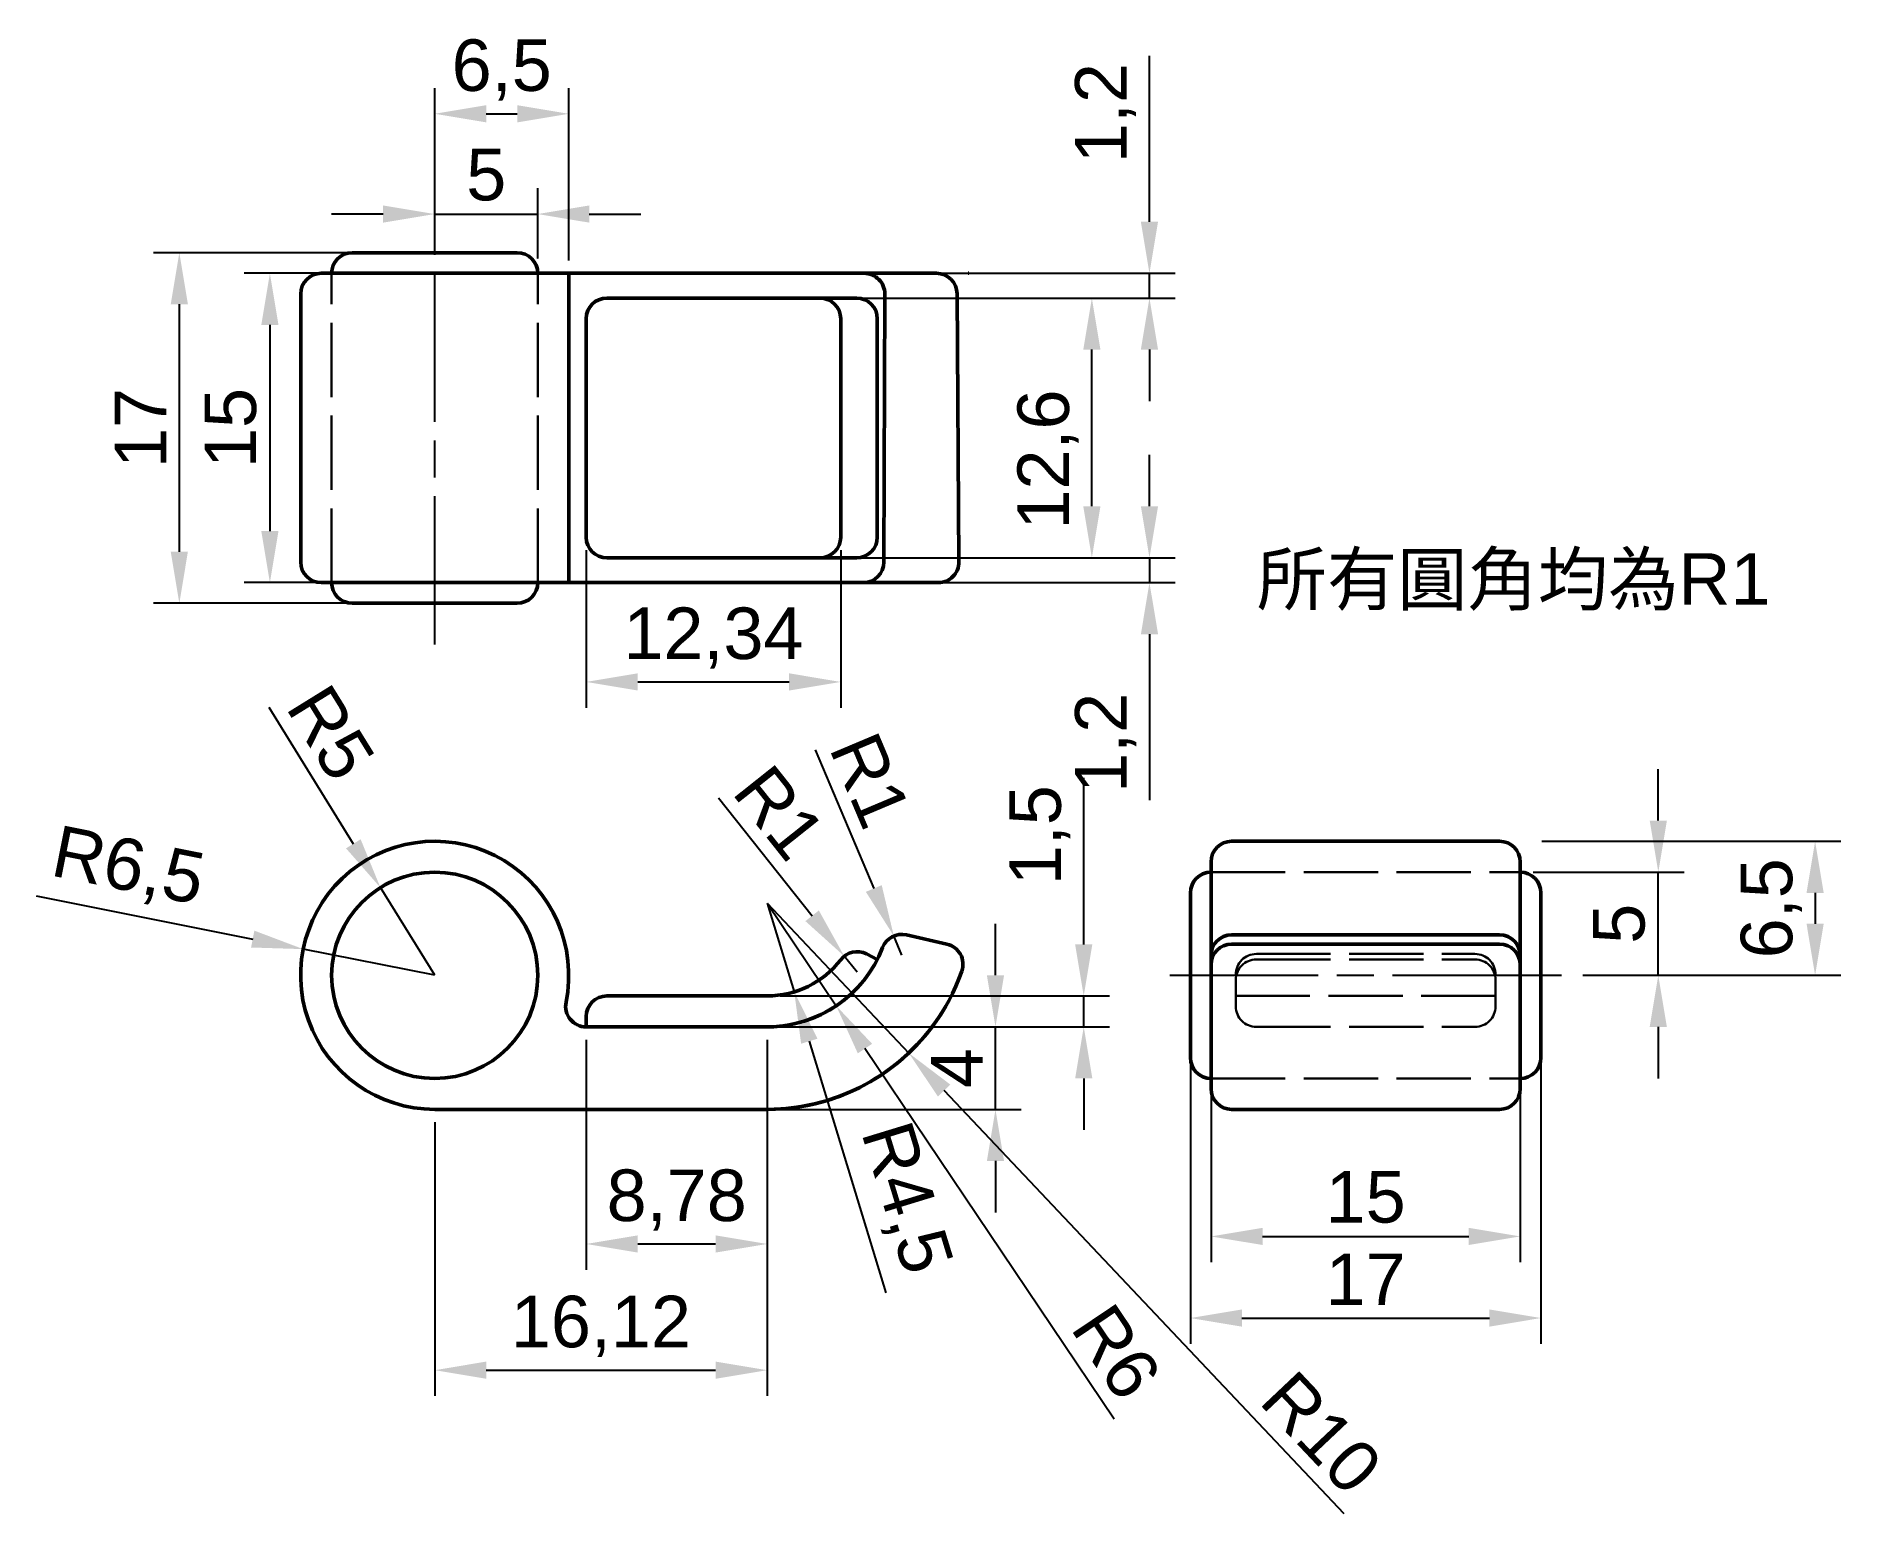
# Model space of a CAD drawing. Header units: millimetres. Extents: x 847.8 to 935.4, y 684.4 to 756.
import ezdxf

# ---------------------------------------------------------------- set-up
doc = ezdxf.new("R2010")
doc.units = ezdxf.units.MM
doc.header["$LTSCALE"] = 0.3
doc.linetypes.add('ACAD_ISO02W100', pattern=[15, 12, -3])
doc.linetypes.add('ACAD_ISO08W100', pattern=[36, 24, -3, 6, -3])
for name, color, linetype, lineweight in [('中心線', 1, 'ACAD_ISO08W100', 25), ('標註線', 7, 'Continuous', 20), ('輪廓線', 7, 'Continuous', 50), ('隱藏線', 3, 'ACAD_ISO02W100', 30)]:
    doc.layers.add(name, color=color, linetype=linetype, lineweight=lineweight)
doc.styles.get("Standard").update_dxf_attribs({"font": 'arial.ttf'})
doc.dimstyles.new('ISO-25', dxfattribs={"dimtxt": 2.5, "dimasz": 2.5, "dimexe": 1.25, "dimexo": 0.625, "dimtad": 1, "dimtxsty": 'Standard', "dimcen": 2.5, "dimadec": 0, "dimazin": 0, "dimtfac": 1, "dimtmove": 0, "dimatfit": 3, "dimfxl": 1, "dimarcsym": 0})

# ---------------------------------------------------------------- blocks, each defined once
blk = doc.blocks.new('*D1')
at = {"layer": 'Defpoints', "color": 0, "transparency": 16777216}
for p in [(867.16, 745.513), (854.774, 728.513), (867.16, 728.513)]:
    blk.add_point(p, dxfattribs=at)
at = {"layer": '標註線', "color": 0, "lineweight": -2, "transparency": 16777216}
for p, q in [((866.535, 745.513), (853.524, 745.513)), ((854.774, 743.013), (854.774, 731.013)), ((866.535, 728.513), (853.524, 728.513))]:
    blk.add_line(p, q, dxfattribs=at)
at = {"layer": '標註線', "color": 0, "transparency": 16777216}
for points in [[(854.357, 743.013), (855.19, 743.013), (854.774, 745.513)], [(854.357, 731.013), (855.19, 731.013), (854.774, 728.513)]]:
    blk.add_solid(points, dxfattribs=at)
at = {"layer": '標註線', "color": 0, "transparency": 16777216, "insert": (852.894, 737.013), "char_height": 2.5, "attachment_point": 5, "rotation": 90}
blk.add_mtext('17', dxfattribs=at)
blk = doc.blocks.new('*D2')
at = {"layer": 'Defpoints', "color": 0, "transparency": 16777216}
for p in [(867.16, 744.513), (859.166, 729.513), (867.16, 729.513)]:
    blk.add_point(p, dxfattribs=at)
at = {"layer": '標註線', "color": 0, "lineweight": -2, "transparency": 16777216}
for p, q in [((866.535, 744.513), (857.916, 744.513)), ((859.166, 742.013), (859.166, 732.013)), ((866.535, 729.513), (857.916, 729.513))]:
    blk.add_line(p, q, dxfattribs=at)
at = {"layer": '標註線', "color": 0, "transparency": 16777216}
for points in [[(858.749, 742.013), (859.583, 742.013), (859.166, 744.513)], [(858.749, 732.013), (859.583, 732.013), (859.166, 729.513)]]:
    blk.add_solid(points, dxfattribs=at)
at = {"layer": '標註線', "color": 0, "transparency": 16777216, "insert": (857.265, 737.013), "char_height": 2.5, "attachment_point": 5, "rotation": 90}
blk.add_mtext('15', dxfattribs=at)
blk = doc.blocks.new('*D3')
at = {"layer": 'Defpoints', "color": 0, "transparency": 16777216}
for p in [(883.285, 709.47), (898.64, 709.47), (883.285, 707.97)]:
    blk.add_point(p, dxfattribs=at)
at = {"layer": '標註線', "color": 0, "lineweight": -2, "transparency": 16777216}
for p, q in [((898.64, 711.97), (898.64, 720.055)), ((883.91, 709.47), (899.89, 709.47)), ((898.64, 707.97), (898.64, 709.47)), ((883.91, 707.97), (899.89, 707.97)), ((898.64, 705.47), (898.64, 702.97))]:
    blk.add_line(p, q, dxfattribs=at)
at = {"layer": '標註線', "color": 0, "transparency": 16777216}
for points in [[(898.223, 711.97), (899.057, 711.97), (898.64, 709.47)], [(898.223, 705.47), (899.057, 705.47), (898.64, 707.97)]]:
    blk.add_solid(points, dxfattribs=at)
at = {"layer": '標註線', "color": 0, "transparency": 16777216, "insert": (896.513, 717.262), "char_height": 2.5, "attachment_point": 5, "rotation": 90}
blk.add_mtext('1,5', dxfattribs=at)
blk = doc.blocks.new('*D4')
at = {"layer": 'Defpoints', "color": 0, "transparency": 16777216}
for p in [(883.285, 707.97), (894.359, 707.97), (883.285, 703.97)]:
    blk.add_point(p, dxfattribs=at)
at = {"layer": '標註線', "color": 0, "lineweight": -2, "transparency": 16777216}
for p, q in [((894.359, 710.47), (894.359, 712.97)), ((883.91, 707.97), (895.609, 707.97)), ((894.359, 703.97), (894.359, 707.97)), ((883.91, 703.97), (895.609, 703.97)), ((894.359, 701.47), (894.359, 698.97))]:
    blk.add_line(p, q, dxfattribs=at)
at = {"layer": '標註線', "color": 0, "transparency": 16777216}
for points in [[(893.942, 710.47), (894.775, 710.47), (894.359, 707.97)], [(893.942, 701.47), (894.775, 701.47), (894.359, 703.97)]]:
    blk.add_solid(points, dxfattribs=at)
at = {"layer": '標註線', "color": 0, "transparency": 16777216, "insert": (892.484, 705.97), "char_height": 2.5, "attachment_point": 5, "rotation": 90}
blk.add_mtext('4', dxfattribs=at)
blk = doc.blocks.new('*D5')
at = {"layer": 'Defpoints', "color": 0, "transparency": 16777216}
for p in [(887.023, 711.4), (887.645, 710.618)]:
    blk.add_point(p, dxfattribs=at)
at = {"layer": '標註線', "color": 0, "lineweight": -2, "transparency": 16777216}
for p, q in [((880.924, 719.07), (885.467, 713.357)), ((887.645, 710.618), (887.023, 711.4))]:
    blk.add_line(p, q, dxfattribs=at)
at = {"layer": '標註線', "color": 0, "transparency": 16777216}
blk.add_solid([(885.793, 713.617), (885.14, 713.098), (887.023, 711.4)], dxfattribs=at)
at = {"layer": '標註線', "color": 0, "transparency": 16777216, "insert": (883.889, 718.362), "char_height": 2.5, "attachment_point": 5, "rotation": 308.49044}
blk.add_mtext('R1', dxfattribs=at)
blk = doc.blocks.new('*D6')
at = {"layer": 'Defpoints', "color": 0, "transparency": 16777216}
for p in [(889.429, 712.377), (889.817, 711.455)]:
    blk.add_point(p, dxfattribs=at)
at = {"layer": '標註線', "color": 0, "lineweight": -2, "transparency": 16777216}
for p, q in [((885.621, 721.405), (888.457, 714.68)), ((889.817, 711.455), (889.429, 712.377))]:
    blk.add_line(p, q, dxfattribs=at)
at = {"layer": '標註線', "color": 0, "transparency": 16777216}
blk.add_solid([(888.841, 714.842), (888.073, 714.518), (889.429, 712.377)], dxfattribs=at)
at = {"layer": '標註線', "color": 0, "transparency": 16777216, "insert": (888.286, 719.925), "char_height": 2.5, "attachment_point": 5, "rotation": 292.86801}
blk.add_mtext('R1', dxfattribs=at)
blk = doc.blocks.new('*D7')
at = {"layer": 'Defpoints', "color": 0, "transparency": 16777216}
for p in [(874.509, 731.715), (886.852, 731.715), (886.852, 724.698)]:
    blk.add_point(p, dxfattribs=at)
at = {"layer": '標註線', "color": 0, "lineweight": -2, "transparency": 16777216}
for p, q in [((874.509, 731.09), (874.509, 723.448)), ((886.852, 731.09), (886.852, 723.448)), ((877.009, 724.698), (884.352, 724.698))]:
    blk.add_line(p, q, dxfattribs=at)
at = {"layer": '標註線', "color": 0, "transparency": 16777216}
for points in [[(877.009, 725.115), (877.009, 724.281), (874.509, 724.698)], [(884.352, 725.115), (884.352, 724.281), (886.852, 724.698)]]:
    blk.add_solid(points, dxfattribs=at)
at = {"layer": '標註線', "color": 0, "transparency": 16777216, "insert": (880.68, 726.825), "char_height": 2.5, "attachment_point": 5}
blk.add_mtext('12,34', dxfattribs=at)
blk = doc.blocks.new('*D8')
at = {"layer": 'Defpoints', "color": 0, "transparency": 16777216}
for p in [(885.852, 743.313), (899.034, 743.313), (885.852, 730.715)]:
    blk.add_point(p, dxfattribs=at)
at = {"layer": '標註線', "color": 0, "lineweight": -2, "transparency": 16777216}
for p, q in [((886.477, 743.313), (900.284, 743.313)), ((899.034, 733.215), (899.034, 740.813)), ((886.477, 730.715), (900.284, 730.715))]:
    blk.add_line(p, q, dxfattribs=at)
at = {"layer": '標註線', "color": 0, "transparency": 16777216}
for points in [[(898.617, 740.813), (899.45, 740.813), (899.034, 743.313)], [(898.617, 733.215), (899.45, 733.215), (899.034, 730.715)]]:
    blk.add_solid(points, dxfattribs=at)
at = {"layer": '標註線', "color": 0, "transparency": 16777216, "insert": (896.906, 735.482), "char_height": 2.5, "attachment_point": 5, "rotation": 90}
blk.add_mtext('12,6', dxfattribs=at)
blk = doc.blocks.new('*D9')
at = {"layer": 'Defpoints', "color": 0, "transparency": 16777216}
for p in [(881.568, 744.513), (901.827, 744.513), (881.568, 743.313)]:
    blk.add_point(p, dxfattribs=at)
at = {"layer": '標註線', "color": 0, "lineweight": -2, "transparency": 16777216}
for p, q in [((901.827, 747.013), (901.827, 755.053)), ((882.193, 744.513), (903.077, 744.513)), ((901.827, 743.313), (901.827, 744.513)), ((882.193, 743.313), (903.077, 743.313)), ((901.827, 740.813), (901.827, 738.313))]:
    blk.add_line(p, q, dxfattribs=at)
at = {"layer": '標註線', "color": 0, "transparency": 16777216}
for points in [[(901.41, 747.013), (902.243, 747.013), (901.827, 744.513)], [(901.41, 740.813), (902.243, 740.813), (901.827, 743.313)]]:
    blk.add_solid(points, dxfattribs=at)
at = {"layer": '標註線', "color": 0, "transparency": 16777216, "insert": (899.699, 752.283), "char_height": 2.5, "attachment_point": 5, "rotation": 90}
blk.add_mtext('1,2', dxfattribs=at)
blk = doc.blocks.new('*D10')
at = {"layer": 'Defpoints', "color": 0, "transparency": 16777216}
for p in [(881.568, 730.715), (881.568, 729.513), (901.828, 729.513)]:
    blk.add_point(p, dxfattribs=at)
at = {"layer": '標註線', "color": 0, "lineweight": -2, "transparency": 16777216}
for p, q in [((901.828, 733.215), (901.828, 735.715)), ((882.193, 730.715), (903.078, 730.715)), ((901.828, 730.715), (901.828, 729.513)), ((882.193, 729.513), (903.078, 729.513)), ((901.828, 727.013), (901.828, 718.972))]:
    blk.add_line(p, q, dxfattribs=at)
at = {"layer": '標註線', "color": 0, "transparency": 16777216}
for points in [[(901.412, 733.215), (902.245, 733.215), (901.828, 730.715)], [(901.412, 727.013), (902.245, 727.013), (901.828, 729.513)]]:
    blk.add_solid(points, dxfattribs=at)
at = {"layer": '標註線', "color": 0, "transparency": 16777216, "insert": (899.701, 721.742), "char_height": 2.5, "attachment_point": 5, "rotation": 90}
blk.add_mtext('1,2', dxfattribs=at)
blk = doc.blocks.new('*D11')
at = {"layer": 'Defpoints', "color": 0, "transparency": 16777216}
for p in [(872.16, 747.387), (867.16, 745.78), (872.16, 744.607)]:
    blk.add_point(p, dxfattribs=at)
at = {"layer": '標註線', "color": 0, "lineweight": -2, "transparency": 16777216}
for p, q in [((867.16, 746.405), (867.16, 748.637)), ((872.16, 745.232), (872.16, 748.637)), ((864.66, 747.387), (862.16, 747.387)), ((867.16, 747.387), (872.16, 747.387)), ((874.66, 747.387), (877.16, 747.387))]:
    blk.add_line(p, q, dxfattribs=at)
at = {"layer": '標註線', "color": 0, "transparency": 16777216}
for points in [[(864.66, 747.804), (864.66, 746.971), (867.16, 747.387)], [(874.66, 747.804), (874.66, 746.971), (872.16, 747.387)]]:
    blk.add_solid(points, dxfattribs=at)
at = {"layer": '標註線', "color": 0, "transparency": 16777216, "insert": (869.66, 749.284), "char_height": 2.5, "attachment_point": 5}
blk.add_mtext('5', dxfattribs=at)
blk = doc.blocks.new('*D12')
at = {"layer": 'Defpoints', "color": 0, "transparency": 16777216}
for p in [(873.66, 752.249), (867.16, 746.561), (873.66, 744.513)]:
    blk.add_point(p, dxfattribs=at)
at = {"layer": '標註線', "color": 0, "lineweight": -2, "transparency": 16777216}
for p, q in [((867.16, 747.186), (867.16, 753.499)), ((873.66, 745.138), (873.66, 753.499)), ((869.66, 752.249), (871.16, 752.249))]:
    blk.add_line(p, q, dxfattribs=at)
at = {"layer": '標註線', "color": 0, "transparency": 16777216}
for points in [[(869.66, 752.666), (869.66, 751.832), (867.16, 752.249)], [(871.16, 752.666), (871.16, 751.832), (873.66, 752.249)]]:
    blk.add_solid(points, dxfattribs=at)
at = {"layer": '標註線', "color": 0, "transparency": 16777216, "insert": (870.41, 754.376), "char_height": 2.5, "attachment_point": 5}
blk.add_mtext('6,5', dxfattribs=at)
blk = doc.blocks.new('*D13')
at = {"layer": 'Defpoints', "color": 0, "transparency": 16777216}
for p in [(919.813, 715.47), (926.507, 715.47), (922.221, 710.47)]:
    blk.add_point(p, dxfattribs=at)
at = {"layer": '標註線', "color": 0, "lineweight": -2, "transparency": 16777216}
for p, q in [((926.507, 717.97), (926.507, 720.47)), ((920.438, 715.47), (927.757, 715.47)), ((926.507, 710.47), (926.507, 715.47)), ((922.846, 710.47), (927.757, 710.47)), ((926.507, 707.97), (926.507, 705.47))]:
    blk.add_line(p, q, dxfattribs=at)
at = {"layer": '標註線', "color": 0, "transparency": 16777216}
for points in [[(926.091, 717.97), (926.924, 717.97), (926.507, 715.47)], [(926.091, 707.97), (926.924, 707.97), (926.507, 710.47)]]:
    blk.add_solid(points, dxfattribs=at)
at = {"layer": '標註線', "color": 0, "transparency": 16777216, "insert": (924.611, 712.97), "char_height": 2.5, "attachment_point": 5, "rotation": 90}
blk.add_mtext('5', dxfattribs=at)
blk = doc.blocks.new('*D14')
at = {"layer": 'Defpoints', "color": 0, "transparency": 16777216}
for p in [(920.239, 716.97), (923.295, 710.47), (934.114, 710.47)]:
    blk.add_point(p, dxfattribs=at)
at = {"layer": '標註線', "color": 0, "lineweight": -2, "transparency": 16777216}
for p, q in [((920.864, 716.97), (935.364, 716.97)), ((934.114, 714.47), (934.114, 712.97)), ((923.92, 710.47), (935.364, 710.47))]:
    blk.add_line(p, q, dxfattribs=at)
at = {"layer": '標註線', "color": 0, "transparency": 16777216}
for points in [[(933.698, 714.47), (934.531, 714.47), (934.114, 716.97)], [(933.698, 712.97), (934.531, 712.97), (934.114, 710.47)]]:
    blk.add_solid(points, dxfattribs=at)
at = {"layer": '標註線', "color": 0, "transparency": 16777216, "insert": (931.987, 713.72), "char_height": 2.5, "attachment_point": 5, "rotation": 90}
blk.add_mtext('6,5', dxfattribs=at)
blk = doc.blocks.new('*D15')
at = {"layer": 'Defpoints', "color": 0, "transparency": 16777216}
for p in [(903.813, 710.47), (920.813, 710.47), (920.813, 693.85)]:
    blk.add_point(p, dxfattribs=at)
at = {"layer": '標註線', "color": 0, "lineweight": -2, "transparency": 16777216}
for p, q in [((903.813, 709.845), (903.813, 692.6)), ((920.813, 709.845), (920.813, 692.6)), ((906.313, 693.85), (918.313, 693.85))]:
    blk.add_line(p, q, dxfattribs=at)
at = {"layer": '標註線', "color": 0, "transparency": 16777216}
for points in [[(906.313, 694.266), (906.313, 693.433), (903.813, 693.85)], [(918.313, 694.266), (918.313, 693.433), (920.813, 693.85)]]:
    blk.add_solid(points, dxfattribs=at)
at = {"layer": '標註線', "color": 0, "transparency": 16777216, "insert": (912.313, 695.73), "char_height": 2.5, "attachment_point": 5}
blk.add_mtext('17', dxfattribs=at)
blk = doc.blocks.new('*D16')
at = {"layer": 'Defpoints', "color": 0, "transparency": 16777216}
for p in [(904.813, 710.47), (919.813, 710.47), (919.813, 697.808)]:
    blk.add_point(p, dxfattribs=at)
at = {"layer": '標註線', "color": 0, "lineweight": -2, "transparency": 16777216}
for p, q in [((904.813, 709.845), (904.813, 696.558)), ((919.813, 709.845), (919.813, 696.558)), ((907.313, 697.808), (917.313, 697.808))]:
    blk.add_line(p, q, dxfattribs=at)
at = {"layer": '標註線', "color": 0, "transparency": 16777216}
for points in [[(907.313, 698.225), (907.313, 697.392), (904.813, 697.808)], [(917.313, 698.225), (917.313, 697.392), (919.813, 697.808)]]:
    blk.add_solid(points, dxfattribs=at)
at = {"layer": '標註線', "color": 0, "transparency": 16777216, "insert": (912.313, 699.71), "char_height": 2.5, "attachment_point": 5}
blk.add_mtext('15', dxfattribs=at)
blk = doc.blocks.new('*D17')
at = {"layer": 'Defpoints', "color": 0, "transparency": 16777216}
for p in [(883.285, 713.97), (884.6, 709.667)]:
    blk.add_point(p, dxfattribs=at)
at = {"layer": '標註線', "color": 0, "lineweight": -2, "transparency": 16777216}
for p, q in [((883.285, 713.97), (884.6, 709.667)), ((889.06, 695.078), (885.331, 707.276))]:
    blk.add_line(p, q, dxfattribs=at)
at = {"layer": '標註線', "color": 0, "transparency": 16777216}
blk.add_solid([(885.729, 707.398), (884.932, 707.154), (884.6, 709.667)], dxfattribs=at)
at = {"layer": '標註線', "color": 0, "transparency": 16777216, "insert": (889.889, 699.626), "char_height": 2.5, "attachment_point": 5, "rotation": 286.9976}
blk.add_mtext('R4,5', dxfattribs=at)
blk = doc.blocks.new('*D18')
at = {"layer": 'Defpoints', "color": 0, "transparency": 16777216}
for p in [(883.285, 713.97), (886.634, 708.992)]:
    blk.add_point(p, dxfattribs=at)
at = {"layer": '標註線', "color": 0, "lineweight": -2, "transparency": 16777216}
for p, q in [((883.285, 713.97), (886.634, 708.992)), ((900.114, 688.953), (888.029, 706.917))]:
    blk.add_line(p, q, dxfattribs=at)
at = {"layer": '標註線', "color": 0, "transparency": 16777216}
blk.add_solid([(888.375, 707.15), (887.683, 706.685), (886.634, 708.992)], dxfattribs=at)
at = {"layer": '標註線', "color": 0, "transparency": 16777216, "insert": (900.218, 692.205), "char_height": 2.5, "attachment_point": 5, "rotation": 303.92917}
blk.add_mtext('R6', dxfattribs=at)
blk = doc.blocks.new('*D19')
at = {"layer": 'Defpoints', "color": 0, "transparency": 16777216}
for p in [(883.285, 713.97), (890.152, 706.701)]:
    blk.add_point(p, dxfattribs=at)
at = {"layer": '標註線', "color": 0, "lineweight": -2, "transparency": 16777216}
for p, q in [((883.285, 713.97), (890.152, 706.701)), ((911.265, 684.352), (891.869, 704.884))]:
    blk.add_line(p, q, dxfattribs=at)
at = {"layer": '標註線', "color": 0, "transparency": 16777216}
blk.add_solid([(892.172, 705.17), (891.566, 704.597), (890.152, 706.701)], dxfattribs=at)
at = {"layer": '標註線', "color": 0, "transparency": 16777216, "insert": (910.17, 688.28), "char_height": 2.5, "attachment_point": 5, "rotation": 313.37226}
blk.add_mtext('R10', dxfattribs=at)
blk = doc.blocks.new('*D20')
at = {"layer": 'Defpoints', "color": 0, "transparency": 16777216}
for p in [(867.16, 703.97), (883.285, 703.97), (883.285, 691.321)]:
    blk.add_point(p, dxfattribs=at)
at = {"layer": '標註線', "color": 0, "lineweight": -2, "transparency": 16777216}
for p, q in [((867.16, 703.345), (867.16, 690.071)), ((883.285, 703.345), (883.285, 690.071)), ((869.66, 691.321), (880.785, 691.321))]:
    blk.add_line(p, q, dxfattribs=at)
at = {"layer": '標註線', "color": 0, "transparency": 16777216}
for points in [[(869.66, 691.738), (869.66, 690.905), (867.16, 691.321)], [(880.785, 691.738), (880.785, 690.905), (883.285, 691.321)]]:
    blk.add_solid(points, dxfattribs=at)
at = {"layer": '標註線', "color": 0, "transparency": 16777216, "insert": (875.222, 693.449), "char_height": 2.5, "attachment_point": 5}
blk.add_mtext('16,12', dxfattribs=at)
blk = doc.blocks.new('*D21')
at = {"layer": 'Defpoints', "color": 0, "transparency": 16777216}
for p in [(874.509, 707.97), (883.285, 707.97), (883.285, 697.443)]:
    blk.add_point(p, dxfattribs=at)
at = {"layer": '標註線', "color": 0, "lineweight": -2, "transparency": 16777216}
for p, q in [((874.509, 707.345), (874.509, 696.193)), ((883.285, 707.345), (883.285, 696.193)), ((877.009, 697.443), (880.785, 697.443))]:
    blk.add_line(p, q, dxfattribs=at)
at = {"layer": '標註線', "color": 0, "transparency": 16777216}
for points in [[(877.009, 697.859), (877.009, 697.026), (874.509, 697.443)], [(880.785, 697.859), (880.785, 697.026), (883.285, 697.443)]]:
    blk.add_solid(points, dxfattribs=at)
at = {"layer": '標註線', "color": 0, "transparency": 16777216, "insert": (878.897, 699.57), "char_height": 2.5, "attachment_point": 5}
blk.add_mtext('8,78', dxfattribs=at)
blk = doc.blocks.new('*D22')
at = {"layer": 'Defpoints', "color": 0, "transparency": 16777216}
for p in [(864.529, 714.722), (867.16, 710.47)]:
    blk.add_point(p, dxfattribs=at)
at = {"layer": '標註線', "color": 0, "lineweight": -2, "transparency": 16777216}
for p, q in [((859.109, 723.48), (863.213, 716.847)), ((867.16, 710.47), (864.529, 714.722))]:
    blk.add_line(p, q, dxfattribs=at)
at = {"layer": '標註線', "color": 0, "transparency": 16777216}
blk.add_solid([(863.568, 717.067), (862.859, 716.628), (864.529, 714.722)], dxfattribs=at)
at = {"layer": '標註線', "color": 0, "transparency": 16777216, "insert": (862.116, 722.225), "char_height": 2.5, "attachment_point": 5, "rotation": 301.75159}
blk.add_mtext('R5', dxfattribs=at)
blk = doc.blocks.new('*D23')
at = {"layer": 'Defpoints', "color": 0, "transparency": 16777216}
for p in [(860.785, 711.74), (867.16, 710.47)]:
    blk.add_point(p, dxfattribs=at)
at = {"layer": '標註線', "color": 0, "lineweight": -2, "transparency": 16777216}
for p, q in [((847.827, 714.32), (858.333, 712.228)), ((867.16, 710.47), (860.785, 711.74))]:
    blk.add_line(p, q, dxfattribs=at)
at = {"layer": '標註線', "color": 0, "transparency": 16777216}
blk.add_solid([(858.415, 712.636), (858.252, 711.819), (860.785, 711.74)], dxfattribs=at)
at = {"layer": '標註線', "color": 0, "transparency": 16777216, "insert": (852.27, 715.605), "char_height": 2.5, "attachment_point": 5, "rotation": 348.7367}
blk.add_mtext('R6,5', dxfattribs=at)

msp = doc.modelspace()

# ---------------------------------------------------------------- linework, layer by layer
at = {"layer": '中心線'}
for p, q in [((867.16, 726.513), (867.16, 747.513)), ((902.813, 710.47), (919.813, 710.47)), ((919.813, 710.47), (921.813, 710.47))]:
    msp.add_line(p, q, dxfattribs=at)
at = {"layer": '輪廓線'}
for p, q in [((863.16, 745.513), (871.16, 745.513)), ((872.16, 745.22), (872.16, 745.22)), ((861.66, 744.513), (888.993, 744.513)), ((862.16, 744.513), (862.16, 744.513)), ((873.66, 729.513), (873.66, 744.513)), ((888.993, 744.513), (891.493, 744.515)), ((893.06, 744.513), (893.035, 744.513)), ((860.66, 730.513), (860.66, 743.513)), ((875.509, 743.313), (887.627, 743.313)), ((888.948, 730.509), (888.993, 743.509)), ((892.586, 730.52), (892.493, 743.522)), ((874.509, 731.715), (874.509, 742.313)), ((886.852, 731.715), (886.852, 742.313)), ((888.627, 731.715), (888.627, 742.313)), ((887.627, 730.715), (875.509, 730.715)), ((888.993, 729.513), (861.66, 729.513)), ((862.16, 729.513), (862.16, 729.513)), ((872.16, 729.513), (872.16, 729.513)), ((891.586, 729.513), (888.993, 729.513)), ((863.16, 728.513), (871.16, 728.513)), ((905.813, 716.97), (918.813, 716.97)), ((904.813, 715.97), (904.813, 711.43)), ((919.813, 715.97), (919.813, 711.43)), ((919.813, 715.47), (919.813, 715.47)), ((903.813, 706.47), (903.813, 714.47)), ((920.813, 706.47), (920.813, 714.47)), ((890.04, 712.43), (892.005, 711.982)), ((905.813, 712.43), (918.813, 712.43)), ((905.813, 711.982), (918.813, 711.982)), ((888.1, 711.508), (888.627, 711.239)), ((904.813, 710.982), (904.813, 711.43)), ((904.813, 704.97), (904.813, 710.982)), ((919.813, 710.982), (919.813, 711.43)), ((919.813, 710.982), (919.813, 704.97)), ((875.509, 709.47), (883.285, 709.47)), ((874.509, 708.47), (874.509, 707.97)), ((874.509, 707.97), (874.509, 708.47)), ((874.509, 707.97), (883.285, 707.97)), ((919.813, 705.47), (919.813, 705.47)), ((867.16, 703.97), (883.285, 703.97)), ((918.813, 703.97), (905.813, 703.97))]:
    msp.add_line(p, q, dxfattribs=at)
msp.add_circle((867.16, 710.47), 5, dxfattribs=at)
for centre, radius, start, end in [((863.16, 744.513), 1, 90, 180), ((871.16, 744.513), 1, 0, 90), ((861.66, 743.513), 1, 90, 180), ((887.993, 743.513), 1, 359.80351, 90), ((888.993, 743.513), 1, 89.80351, 90), ((891.494, 743.515), 1, 0.40779, 90.04983), ((875.509, 742.313), 1, 90, 180), ((885.852, 742.313), 1, 0, 90), ((887.627, 742.313), 1, 0, 90), ((875.509, 731.715), 1, 180, 270), ((885.852, 731.715), 1, 270, 0), ((887.627, 731.715), 1, 270, 0), ((861.66, 730.513), 1, 180, 270), ((887.948, 730.513), 1, 270, 359.80351), ((891.586, 730.513), 1, 270, 0.40779), ((863.16, 729.513), 1, 180, 270), ((871.16, 729.513), 1, 270, 0), ((867.16, 710.47), 6.5, 348.46304, 270), ((905.813, 715.97), 1, 90, 180), ((918.813, 715.97), 1, 360, 90), ((904.813, 714.47), 1, 90, 180), ((919.813, 714.47), 1, 0, 90), ((883.285, 713.97), 6, 270, 338.9472), ((889.817, 711.455), 1, 77.16041, 158.9472), ((891.783, 711.007), 1, 340.78104, 77.16041), ((905.813, 711.43), 1, 90, 180), ((905.813, 710.982), 1, 90, 180), ((918.813, 711.43), 1, 0, 90), ((918.813, 710.982), 1, 360, 90), ((883.285, 713.97), 4.5, 270, 322.44709), ((887.645, 710.618), 1, 62.92277, 142.44709), ((883.285, 713.97), 10, 270, 340.78104), ((883.285, 713.97), 6, 270, 319.9948), ((874.509, 708.97), 1, 168.46304, 270), ((875.509, 708.47), 1, 90, 180), ((883.285, 713.97), 10, 270, 330), ((904.813, 706.47), 1, 180, 270), ((919.813, 706.47), 1, 270, 0), ((905.813, 704.97), 1, 180, 270), ((918.813, 704.97), 1, 270, 360)]:
    msp.add_arc(centre, radius, start, end, dxfattribs=at)
at = {"layer": '隱藏線'}
for p, q in [((862.16, 729.513), (862.16, 744.513)), ((872.16, 729.513), (872.16, 744.513)), ((904.813, 715.47), (919.813, 715.47)), ((907.013, 711.508), (917.613, 711.508)), ((907.013, 711.239), (917.613, 711.239)), ((906.013, 708.97), (906.013, 710.239)), ((918.613, 710.239), (918.613, 708.97)), ((906.013, 709.47), (918.613, 709.47)), ((907.013, 707.97), (917.613, 707.97)), ((904.813, 705.47), (919.813, 705.47))]:
    msp.add_line(p, q, dxfattribs=at)
for centre, start, end in [((907.013, 710.508), 90, 180), ((907.013, 710.239), 90, 180), ((917.613, 710.508), 0, 90), ((917.613, 710.239), 0, 90), ((907.013, 708.97), 180, 270), ((917.613, 708.97), 270, 0)]:
    msp.add_arc(centre, 1, start, end, dxfattribs=at)

# ---------------------------------------------------------------- texts
at = {"layer": '輪廓線', "insert": (907.026, 730.941), "char_height": 2.5, "attachment_point": 1}
msp.add_mtext_dynamic_manual_height_columns('{\\fPMingLiU|b0|i0|c136|p18;所有圓角均為}R1', width=28.18055, gutter_width=12.5, heights=[0], dxfattribs=at)

# ---------------------------------------------------------------- dimensions: what is measured, and where the dimension line sits
at = {"layer": '標註線'}
for base, p1, p2, picture, middle in [((873.66, 752.249), (867.16, 746.561), (873.66, 744.513), '*D12', (870.41, 754.376)), ((872.16, 747.387), (867.16, 745.78), (872.16, 744.607), '*D11', (869.66, 749.284)), ((886.852, 724.698), (874.509, 731.715), (886.852, 731.715), '*D7', (880.68, 726.825))]:
    dim = msp.add_linear_dim(base=base, p1=p1, p2=p2, dimstyle='ISO-25', dxfattribs=at)
    dim.commit()
    dim.dimension.update_dxf_attribs({"geometry": picture, "text_midpoint": middle})
for base, p1, p2, picture, middle in [((901.827, 744.513), (881.568, 743.313), (881.568, 744.513), '*D9', (899.699, 752.283)), ((854.774, 728.513), (867.16, 745.513), (867.16, 728.513), '*D1', (852.894, 737.013)), ((859.166, 729.513), (867.16, 744.513), (867.16, 729.513), '*D2', (857.265, 737.013)), ((901.828, 729.513), (881.568, 730.715), (881.568, 729.513), '*D10', (899.701, 721.742)), ((926.507, 715.47), (922.221, 710.47), (919.813, 715.47), '*D13', (924.611, 712.97)), ((934.114, 710.47), (920.239, 716.97), (923.295, 710.47), '*D14', (931.987, 713.72)), ((894.359, 707.97), (883.285, 703.97), (883.285, 707.97), '*D4', (892.484, 705.97))]:
    dim = msp.add_linear_dim(base=base, p1=p1, p2=p2, angle=90, dimstyle='ISO-25', dxfattribs=at)
    dim.commit()
    dim.dimension.update_dxf_attribs({"geometry": picture, "text_midpoint": middle})
for base, p1, p2, picture, middle in [((899.034, 743.313), (885.852, 730.715), (885.852, 743.313), '*D8', (899.034, 735.482)), ((898.64, 709.47), (883.285, 707.97), (883.285, 709.47), '*D3', (898.64, 717.262))]:
    dim = msp.add_linear_dim(base=base, p1=p1, p2=p2, angle=90, dimstyle='ISO-25', dxfattribs=at)
    dim.commit()
    dim.dimension.update_dxf_attribs({"geometry": picture, "text_midpoint": middle, "dimtype": 160})
for center, mpoint, picture, middle in [((867.16, 710.47), (864.529, 714.722), '*D22', (862.116, 722.225)), ((889.817, 711.455), (889.429, 712.377), '*D6', (888.286, 719.925)), ((887.645, 710.618), (887.023, 711.4), '*D5', (883.889, 718.362)), ((867.16, 710.47), (860.785, 711.74), '*D23', (852.27, 715.605))]:
    dim = msp.add_radius_dim(center=center, mpoint=mpoint, dimstyle='ISO-25', dxfattribs=at)
    dim.commit()
    dim.dimension.update_dxf_attribs({"geometry": picture, "text_midpoint": middle})
for mpoint, picture, middle in [((884.6, 709.667), '*D17', (887.859, 699.005)), ((886.634, 708.992), '*D18', (898.64, 691.144)), ((890.152, 706.701), '*D19', (908.788, 686.975))]:
    dim = msp.add_radius_dim(center=(883.285, 713.97), mpoint=mpoint, dimstyle='ISO-25', dxfattribs=at)
    dim.commit()
    dim.dimension.update_dxf_attribs({"geometry": picture, "text_midpoint": middle, "dimtype": 164})
for base, p1, p2, picture, middle in [((920.813, 693.85), (903.813, 710.47), (920.813, 710.47), '*D15', (912.313, 693.85)), ((919.813, 697.808), (904.813, 710.47), (919.813, 710.47), '*D16', (912.313, 697.808)), ((883.285, 697.443), (874.509, 707.97), (883.285, 707.97), '*D21', (878.897, 697.443)), ((883.2846, 691.3214), (867.16, 703.9699), (883.2846, 703.9699), '*D20', (875.2223, 691.3214))]:
    dim = msp.add_linear_dim(base=base, p1=p1, p2=p2, dimstyle='ISO-25', dxfattribs=at)
    dim.commit()
    dim.dimension.update_dxf_attribs({"geometry": picture, "text_midpoint": middle, "dimtype": 160})

doc.saveas('drawing.dxf')
